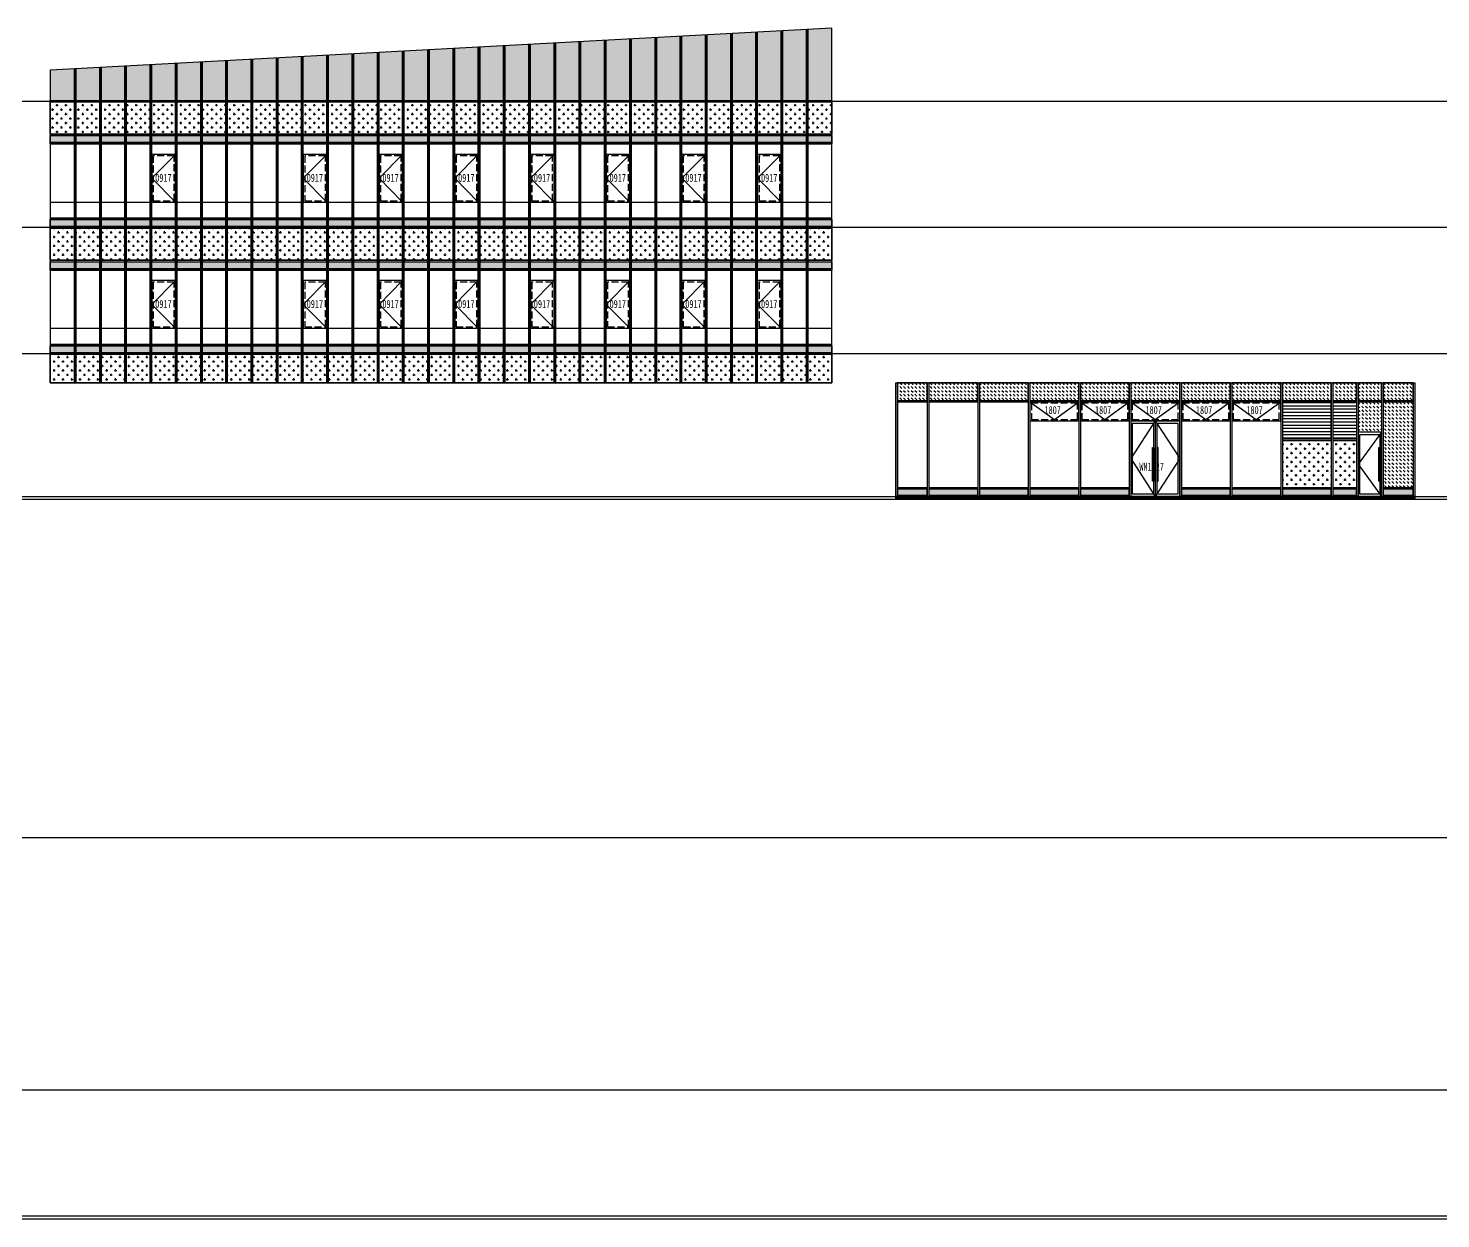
# Model space of a CAD drawing. Extents: x -483182 to 812890, y -390528 to -214858.
# Drawn here: x 153428 to 203794, y -390528 to -348070 of the extents above; entities that cross this region are included whole.
import ezdxf

# ---------------------------------------------------------------- set-up
doc = ezdxf.new("R2010")
doc.units = 0
doc.header["$LTSCALE"] = 1000
doc.header["$MEASUREMENT"] = 0
doc.linetypes.add('DASH', pattern=[0.35, 0.25, -0.1])
doc.layers.add('04-不打印_辅助线', color=165, linetype='Continuous', plot=False)
for name, color, linetype in [('05-填充_156', 156, 'Continuous'), ('05-填充_168', 168, 'Continuous'), ('05-填充_18', 18, 'Continuous'), ('A-C_幕墙龙骨', 133, 'Continuous'), ('A-C_窗', 140, 'Continuous'), ('A-C_门', 150, 'Continuous'), ('外墙百叶', 162, 'Continuous')]:
    doc.layers.add(name, color=color, linetype=linetype)
doc.styles.add('_TCH_AXIS', font='STXIHEI_0.TTF', dxfattribs={"width": 0.75})
doc.styles.get("Standard").update_dxf_attribs({"font": 'STXIHEI_0.TTF', "width": 0.75})
pattern_1 = [(0, (-32249, 317429.43), (158.75, 158.75), [79.375, -238.125]), (90, (-32209.32, 317389.74), (-158.75, 158.75), [79.375, -238.125])]
pattern_2 = [(0, (-32243, 317429.43), (158.75, 158.75), [79.375, -238.125]), (90, (-32203.32, 317389.74), (-158.75, 158.75), [79.375, -238.125])]
pattern_3 = [(0, (-32219, 317429.43), (158.75, 158.75), [79.375, -238.125]), (90, (-32179.32, 317389.74), (-158.75, 158.75), [79.375, -238.125])]

# ---------------------------------------------------------------- blocks, each defined once
blk = doc.blocks.new('A$C2E0A5E3B')
blk.add_lwpolyline([(-5, 0), (1735, 0), (1735, 675), (-5, 675)], close=True)
for points in [[(-5, 675), (865, 50)], [(865, 50), (1735, 675)]]:
    blk.add_lwpolyline(points)
at = {"linetype": 'DASH'}
blk.add_lwpolyline([(45, 50), (1685, 50), (1685, 625), (45, 625)], close=True, dxfattribs=at)
at = {"layer": '04-不打印_辅助线', "width": 0.75}
blk.add_text('1807', height=285.4, dxfattribs=at).set_placement((514, 242))
blk = doc.blocks.new('*U100')
at = {"layer": 'A-C_窗'}
blk.add_blockref('A$C2E0A5E3B', (-865, -337.5), dxfattribs=at)
blk = doc.blocks.new('*U101')
at = {"layer": 'A-C_窗', "color": 0, "linetype": 'ByBlock', "lineweight": -2, "transparency": 16777216}
for p in [(0, 0), (1800, 0), (3600, 0), (5400, 0), (7200, 0)]:
    blk.add_blockref('*U100', p, dxfattribs=at)
blk = doc.blocks.new('kdytu')
at = {"layer": '05-填充_168'}
h = blk.add_hatch(color=256, dxfattribs=at)
h.dxf.hatch_style = 1
h.paths.add_polyline_path([(0, 50), (1740, 50), (1740, 275), (0, 275)])
for points in [[(0, 325), (1740, 325)], [(0, 275), (1740, 275)], [(0, 50), (1740, 50)], [(0, 0), (1740, 0)]]:
    blk.add_lwpolyline(points)
blk.add_lwpolyline([(0, 50), (1740, 50), (1740, 275), (0, 275)], close=True)
blk = doc.blocks.new('*U103')
at = {"layer": 'A-C_窗'}
blk.add_blockref('kdytu', (-870, -162.5), dxfattribs=at)
blk = doc.blocks.new('*U104')
at = {"layer": 'A-C_窗', "color": 0, "linetype": 'ByBlock', "lineweight": -2, "transparency": 16777216}
for p in [(0, 0), (1800, 0), (3600, 0), (5400, 0)]:
    blk.add_blockref('*U103', p, dxfattribs=at)
blk = doc.blocks.new('*U461')
at = {"layer": '05-填充_156'}
h = blk.add_hatch(dxfattribs=at)
h.set_pattern_fill('DASH', color=256, scale=100, angle=315)
h.set_pattern_definition([(315, (16801.21, 318054.43), (134.703842, -3e-14), [95.25, -95.25])])
h.paths.add_polyline_path([(0, 50), (1066, 50), (1066, 675), (0, 675)])
blk.add_lwpolyline([(0, 50), (1066, 50), (1066, 675), (0, 675)], close=True)
for points in [[(0, 50), (1066, 50)], [(0, 0), (1066, 0)]]:
    blk.add_lwpolyline(points)
blk = doc.blocks.new('*U98')
at = {"layer": '05-填充_168'}
h = blk.add_hatch(color=256, dxfattribs=at)
h.dxf.hatch_style = 1
h.paths.add_polyline_path([(0, 50), (1066, 50), (1066, 275), (0, 275)])
for points in [[(0, 325), (1066, 325)], [(0, 275), (1066, 275)], [(0, 50), (1066, 50)], [(0, 0), (1066, 0)]]:
    blk.add_lwpolyline(points)
blk.add_lwpolyline([(0, 50), (1066, 50), (1066, 275), (0, 275)], close=True)
blk = doc.blocks.new('wm1827')
for points in [[(-1735, 0), (5, 0), (5, 2700), (-1735, 2700)], [(-915, 100), (-915, 2600), (-1685, 2600), (-1685, 100)], [(-815, 100), (-45, 100), (-45, 2600), (-815, 2600)], [(-915, 550), (-965, 550), (-965, 1750), (-915, 1750)], [(-815, 550), (-765, 550), (-765, 1750), (-815, 1750)]]:
    blk.add_lwpolyline(points, close=True)
for points in [[(-865, 2700), (-1735, 1350), (-865, 0)], [(-865, 2700), (-865, 0)], [(-865, 2700), (5, 1350), (-865, 0)]]:
    blk.add_lwpolyline(points)
at = {"layer": '04-不打印_辅助线', "style": '_TCH_AXIS', "width": 0.75}
blk.add_text('WM1827', height=285.4, dxfattribs=at).set_placement((-1433, 920))
blk = doc.blocks.new('*U493')
at = {"layer": '05-填充_156'}
h = blk.add_hatch(dxfattribs=at)
h.set_pattern_fill('DASH', color=256, scale=100, angle=315)
h.set_pattern_definition([(315, (16575, 318054.43), (134.703842, -3e-14), [95.25, -95.25])])
h.paths.add_polyline_path([(0, 50), (840, 50), (840, 675), (0, 675)])
blk.add_lwpolyline([(0, 50), (840, 50), (840, 675), (0, 675)], close=True)
for points in [[(0, 50), (840, 50)], [(0, 0), (840, 0)]]:
    blk.add_lwpolyline(points)
blk = doc.blocks.new('*U464')
at = {"layer": '05-填充_156'}
h = blk.add_hatch(dxfattribs=at)
h.set_pattern_fill('DASH', color=256, scale=100, angle=315)
h.set_pattern_definition([(315, (17475, 318054.43), (134.703842, -3e-14), [95.25, -95.25])])
h.paths.add_polyline_path([(0, 50), (1740, 50), (1740, 675), (0, 675)])
blk.add_lwpolyline([(0, 50), (1740, 50), (1740, 675), (0, 675)], close=True)
for points in [[(0, 50), (1740, 50)], [(0, 0), (1740, 0)]]:
    blk.add_lwpolyline(points)
blk = doc.blocks.new('*U102')
at = {"layer": 'A-C_窗'}
blk.add_blockref('*U464', (-870, -312.5), dxfattribs=at)
blk = doc.blocks.new('*U105')
at = {"layer": 'A-C_窗'}
blk.add_blockref('kdytu', (-870, -162.5), dxfattribs=at)
blk = doc.blocks.new('*U494')
at = {"layer": '05-填充_168'}
h = blk.add_hatch(color=256, dxfattribs=at)
h.dxf.hatch_style = 1
h.paths.add_polyline_path([(0, 50), (840, 50), (840, 275), (0, 275)])
for points in [[(0, 325), (840, 325)], [(0, 275), (840, 275)], [(0, 50), (840, 50)], [(0, 0), (840, 0)]]:
    blk.add_lwpolyline(points)
blk.add_lwpolyline([(0, 50), (840, 50), (840, 275), (0, 275)], close=True)
blk = doc.blocks.new('kjyrdty')
at = {"layer": '外墙百叶'}
h = blk.add_hatch(dxfattribs=at)
h.set_pattern_fill('LINE', color=256, scale=120)
h.set_pattern_definition([(0, (-184360.5, 364270.43), (0, 114.3), [])])
h.paths.add_polyline_path([(13786, 1560), (15526, 1560), (15526, 2875), (13786, 2875)])
h = blk.add_hatch(dxfattribs=at)
h.set_pattern_fill('LINE', color=256, scale=120)
h.set_pattern_definition([(0, (-182560.5, 364270.43), (0, 114.3), [])])
h.paths.add_polyline_path([(15586, 1560), (16426, 1560), (16426, 2875), (15586, 2875)])
blk.add_lwpolyline([(13786, 1560), (15526, 1560), (15526, 2875), (13786, 2875)], close=True)
at = {"layer": '05-填充_18', "const_width": 100}
blk.add_lwpolyline([(0, -550), (18512, -550)], dxfattribs=at)
at = {"layer": 'A-C_窗'}
for p, q in [((-0.213411, 3550), (-0.213411, -500)), ((59.786589, 3550), (59.786589, -500)), ((1126, 3550), (1126, -500)), ((1186, 3550), (1186, -500)), ((2926, 3550), (2926, -500)), ((2986, 3550), (2986, -500)), ((4726, 3550), (4726, -500)), ((4786, 3550), (4786, -500)), ((6526, 3550), (6526, -500)), ((6586, 3550), (6586, -500)), ((8326, 3550), (8326, -500)), ((8386, 3550), (8386, -500)), ((10126, 3550), (10126, -500)), ((10186, 3550), (10186, -500)), ((11926, 3550), (11926, -500)), ((11986, 3550), (11986, -500)), ((13726, 3550), (13726, -500)), ((13786, 3550), (13786, -500)), ((15526, 3550), (15526, -500)), ((15586, 3550), (15586, -500)), ((16426, 3550), (16426, -500)), ((16486, 3550), (16486, -500)), ((17326, 3550), (17326, -500)), ((17386, 3550), (17386, -500)), ((18452, 3550), (18452, -500)), ((18512, 3550), (18512, -500)), ((13786, 1560), (15526, 1560)), ((15586, 1560), (16426, 1560)), ((13786, 1500), (15526, 1500)), ((15586, 1500), (16426, 1500)), ((18512, -500), (0, -500))]:
    blk.add_line(p, q, dxfattribs=at)
blk.add_lwpolyline([(0, 3550), (18512, 3550), (18512, -600), (0, -600)], close=True, dxfattribs=at)
at = {"layer": 'A-C_门'}
for points in [[(16486, -500), (17326, -500), (17326, 1800), (16486, 1800)], [(17276, -400), (17276, 1700), (16536, 1700), (16536, -400)], [(17276, 50), (17226, 50), (17226, 1250), (17276, 1250)]]:
    blk.add_lwpolyline(points, close=True, dxfattribs=at)
blk.add_lwpolyline([(17326, 1800), (16486, 650), (17326, -500)], dxfattribs=at)
at = {"layer": 'A-C_窗'}
for name, p in [('*U461', (59.786589, 2875)), ('*U493', (15586, 2875)), ('*U493', (16486, 2875)), ('*U461', (17386, 2875)), ('*U101', (5656, 2537.5)), ('*U98', (59.786589, -500)), ('*U104', (2056, -337.5)), ('*U494', (15586, -500)), ('*U98', (17386, -500))]:
    blk.add_blockref(name, p, dxfattribs=at)
at = {"layer": 'A-C_窗', "color": 0, "linetype": 'ByBlock', "lineweight": -2, "transparency": 16777216}
for name, p in [('*U102', (2056, 3187.5)), ('*U102', (3856, 3187.5)), ('*U102', (5656, 3187.5)), ('*U102', (7456, 3187.5)), ('*U102', (9256, 3187.5)), ('*U102', (11056, 3187.5)), ('*U102', (12856, 3187.5)), ('*U102', (14656, 3187.5)), ('*U105', (11056, -337.5)), ('*U105', (12856, -337.5)), ('*U105', (14656, -337.5))]:
    blk.add_blockref(name, p, dxfattribs=at)
at = {"layer": 'A-C_门'}
blk.add_blockref('wm1827', (10121, -500), dxfattribs=at)
blk = doc.blocks.new('*U31')
at = {"layer": '05-填充_156'}
h = blk.add_hatch(dxfattribs=at)
h.set_pattern_fill('CROSS', color=136, scale=100)
h.set_pattern_definition([(0, (-32147, 313554.43), (158.75, 158.75), [79.375, -238.125]), (90, (-32107.32, 313514.74), (-158.75, 158.75), [79.375, -238.125])])
h.paths.add_polyline_path([(0, 1500), (840, 1500), (840, 350), (0, 350)])
at = {"layer": '05-填充_168'}
h = blk.add_hatch(color=256, dxfattribs=at)
h.dxf.hatch_style = 1
h.paths.add_polyline_path([(0, 300), (840, 300), (840, 50), (0, 50)])
for points in [[(0, 1550), (840, 1550)], [(0, 1500), (840, 1500)], [(0, 350), (840, 350)], [(0, 300), (840, 300)], [(0, 50), (840, 50)], [(0, 0), (840, 0)]]:
    blk.add_lwpolyline(points)
for points in [[(840, 1500), (0, 1500), (0, 1550), (840, 1550)], [(0, 1500), (840, 1500), (840, 350), (0, 350)], [(0, 300), (840, 300), (840, 350), (0, 350)], [(0, 300), (840, 300), (840, 50), (0, 50)], [(840, 0), (0, 0), (0, 50), (840, 50)]]:
    blk.add_lwpolyline(points, close=True)
blk = doc.blocks.new('*U119')
at = {"layer": 'A-C_窗'}
blk.add_blockref('*U31', (-420, -775), dxfattribs=at)
blk = doc.blocks.new('*U120')
at = {"layer": 'A-C_窗', "color": 0, "linetype": 'ByBlock', "lineweight": -2, "transparency": 16777216}
for p in [(0, 0), (900, 0), (1800, 0), (2700, 0), (3600, 0), (4500, 0), (5400, 0), (6300, 0), (7200, 0), (8100, 0), (9000, 0), (9900, 0), (10800, 0), (11700, 0), (12600, 0), (13500, 0), (14400, 0), (15300, 0), (16200, 0), (17100, 0), (18000, 0), (18900, 0), (19800, 0), (20700, 0), (21600, 0), (22500, 0), (23400, 0), (24300, 0), (25200, 0)]:
    blk.add_blockref('*U119', p, dxfattribs=at)
blk = doc.blocks.new('*U396')
at = {"layer": '05-填充_156'}
h = blk.add_hatch(dxfattribs=at)
h.set_pattern_fill('CROSS', color=136, scale=100)
h.set_pattern_definition(pattern_1)
h.paths.add_polyline_path([(0, 5375), (840, 5375), (840, 4225), (0, 4225)])
h = blk.add_hatch(dxfattribs=at)
h.set_pattern_fill('CROSS', color=136, scale=100)
h.set_pattern_definition(pattern_1)
h.paths.add_polyline_path([(0, 875), (840, 875), (840, -150), (0, -150)])
at = {"layer": '05-填充_168'}
h = blk.add_hatch(color=256, dxfattribs=at)
h.dxf.hatch_style = 1
h.paths.add_polyline_path([(0, 5675), (840, 5675), (840, 5425), (0, 5425)])
h = blk.add_hatch(color=256, dxfattribs=at)
h.dxf.hatch_style = 1
h.paths.add_polyline_path([(0, 4175), (840, 4175), (840, 3925), (0, 3925)])
h = blk.add_hatch(color=256, dxfattribs=at)
h.dxf.hatch_style = 1
h.paths.add_polyline_path([(0, 1175), (840, 1175), (840, 925), (0, 925)])
for points in [[(0, 6300), (840, 6300)], [(0, 5725), (840, 5725)], [(0, 5675), (840, 5675)], [(0, 5675), (840, 5675)], [(0, 5425), (840, 5425)], [(0, 5375), (840, 5375)], [(0, 4225), (840, 4225)], [(0, 4175), (840, 4175)], [(0, 3925), (840, 3925)], [(0, 3875), (840, 3875)], [(0, 1800), (840, 1800)], [(0, 1225), (840, 1225)], [(0, 1175), (840, 1175)], [(0, 925), (840, 925)], [(0, 875), (840, 875)]]:
    blk.add_lwpolyline(points)
for points in [[(0, 5675), (840, 5675), (840, 5725), (0, 5725)], [(0, 5675), (840, 5675), (840, 5425), (0, 5425)], [(840, 5375), (0, 5375), (0, 5425), (840, 5425)], [(0, 5375), (840, 5375), (840, 4225), (0, 4225)], [(0, 4175), (840, 4175), (840, 4225), (0, 4225)], [(0, 4175), (840, 4175), (840, 3925), (0, 3925)], [(840, 3875), (0, 3875), (0, 3925), (840, 3925)], [(0, 1175), (840, 1175), (840, 1225), (0, 1225)], [(0, 1175), (840, 1175), (840, 925), (0, 925)], [(840, 875), (0, 875), (0, 925), (840, 925)], [(0, 875), (840, 875), (840, -150), (0, -150)]]:
    blk.add_lwpolyline(points, close=True)
blk = doc.blocks.new('*U121')
at = {"layer": 'A-C_窗'}
blk.add_blockref('*U396', (-420, -3150), dxfattribs=at)
blk = doc.blocks.new('*U122')
at = {"layer": 'A-C_窗', "color": 0, "linetype": 'ByBlock', "lineweight": -2, "transparency": 16777216}
for p in [(0, 0), (900, 0), (1800, 0), (2700, 0), (3600, 0), (4500, 0), (5400, 0), (6300, 0), (7200, 0), (8100, 0), (9000, 0), (9900, 0), (10800, 0), (11700, 0), (12600, 0), (13500, 0), (14400, 0), (15300, 0), (16200, 0), (17100, 0), (18000, 0), (18900, 0), (19800, 0), (20700, 0), (21600, 0), (22500, 0), (23400, 0), (24300, 0), (25200, 0)]:
    blk.add_blockref('*U121', p, dxfattribs=at)
blk = doc.blocks.new('*U400')
at = {"layer": '05-填充_156'}
h = blk.add_hatch(dxfattribs=at)
h.set_pattern_fill('CROSS', color=136, scale=100)
h.set_pattern_definition(pattern_2)
h.paths.add_polyline_path([(0, 5375), (846, 5375), (846, 4225), (0, 4225)])
h = blk.add_hatch(dxfattribs=at)
h.set_pattern_fill('CROSS', color=136, scale=100)
h.set_pattern_definition(pattern_2)
h.paths.add_polyline_path([(0, 875), (846, 875), (846, -150), (0, -150)])
at = {"layer": '05-填充_168'}
h = blk.add_hatch(color=256, dxfattribs=at)
h.dxf.hatch_style = 1
h.paths.add_polyline_path([(0, 5675), (846, 5675), (846, 5425), (0, 5425)])
h = blk.add_hatch(color=256, dxfattribs=at)
h.dxf.hatch_style = 1
h.paths.add_polyline_path([(0, 4175), (846, 4175), (846, 3925), (0, 3925)])
h = blk.add_hatch(color=256, dxfattribs=at)
h.dxf.hatch_style = 1
h.paths.add_polyline_path([(0, 1175), (846, 1175), (846, 925), (0, 925)])
for points in [[(0, 6300), (846, 6300)], [(0, 5725), (846, 5725)], [(0, 5675), (846, 5675)], [(0, 5675), (846, 5675)], [(0, 5425), (846, 5425)], [(0, 5375), (846, 5375)], [(0, 4225), (846, 4225)], [(0, 4175), (846, 4175)], [(0, 3925), (846, 3925)], [(0, 3875), (846, 3875)], [(0, 1800), (846, 1800)], [(0, 1225), (846, 1225)], [(0, 1175), (846, 1175)], [(0, 925), (846, 925)], [(0, 875), (846, 875)]]:
    blk.add_lwpolyline(points)
for points in [[(0, 5675), (846, 5675), (846, 5725), (0, 5725)], [(0, 5675), (846, 5675), (846, 5425), (0, 5425)], [(846, 5375), (0, 5375), (0, 5425), (846, 5425)], [(0, 5375), (846, 5375), (846, 4225), (0, 4225)], [(0, 4175), (846, 4175), (846, 4225), (0, 4225)], [(0, 4175), (846, 4175), (846, 3925), (0, 3925)], [(846, 3875), (0, 3875), (0, 3925), (846, 3925)], [(0, 1175), (846, 1175), (846, 1225), (0, 1225)], [(0, 1175), (846, 1175), (846, 925), (0, 925)], [(846, 875), (0, 875), (0, 925), (846, 925)], [(0, 875), (846, 875), (846, -150), (0, -150)]]:
    blk.add_lwpolyline(points, close=True)
blk = doc.blocks.new('*U117')
at = {"layer": '05-填充_156'}
h = blk.add_hatch(dxfattribs=at)
h.set_pattern_fill('CROSS', color=136, scale=100)
h.set_pattern_definition([(0, (-32141, 313554.43), (158.75, 158.75), [79.375, -238.125]), (90, (-32101.32, 313514.74), (-158.75, 158.75), [79.375, -238.125])])
h.paths.add_polyline_path([(0, 1500), (846, 1500), (846, 350), (0, 350)])
at = {"layer": '05-填充_168'}
h = blk.add_hatch(color=256, dxfattribs=at)
h.dxf.hatch_style = 1
h.paths.add_polyline_path([(0, 300), (846, 300), (846, 50), (0, 50)])
for points in [[(0, 1550), (846, 1550)], [(0, 1500), (846, 1500)], [(0, 350), (846, 350)], [(0, 300), (846, 300)], [(0, 50), (846, 50)], [(0, 0), (846, 0)]]:
    blk.add_lwpolyline(points)
for points in [[(846, 1500), (0, 1500), (0, 1550), (846, 1550)], [(0, 1500), (846, 1500), (846, 350), (0, 350)], [(0, 300), (846, 300), (846, 350), (0, 350)], [(0, 300), (846, 300), (846, 50), (0, 50)], [(846, 0), (0, 0), (0, 50), (846, 50)]]:
    blk.add_lwpolyline(points, close=True)
blk = doc.blocks.new('*U399')
at = {"layer": '05-填充_156'}
h = blk.add_hatch(dxfattribs=at)
h.set_pattern_fill('CROSS', color=136, scale=100)
h.set_pattern_definition(pattern_3)
h.paths.add_polyline_path([(0, 5375), (870, 5375), (870, 4225), (0, 4225)])
h = blk.add_hatch(dxfattribs=at)
h.set_pattern_fill('CROSS', color=136, scale=100)
h.set_pattern_definition(pattern_3)
h.paths.add_polyline_path([(0, 875), (870, 875), (870, -150), (0, -150)])
at = {"layer": '05-填充_168'}
h = blk.add_hatch(color=256, dxfattribs=at)
h.dxf.hatch_style = 1
h.paths.add_polyline_path([(0, 5675), (870, 5675), (870, 5425), (0, 5425)])
h = blk.add_hatch(color=256, dxfattribs=at)
h.dxf.hatch_style = 1
h.paths.add_polyline_path([(0, 4175), (870, 4175), (870, 3925), (0, 3925)])
h = blk.add_hatch(color=256, dxfattribs=at)
h.dxf.hatch_style = 1
h.paths.add_polyline_path([(0, 1175), (870, 1175), (870, 925), (0, 925)])
for points in [[(0, 6300), (870, 6300)], [(0, 5725), (870, 5725)], [(0, 5675), (870, 5675)], [(0, 5675), (870, 5675)], [(0, 5425), (870, 5425)], [(0, 5375), (870, 5375)], [(0, 4225), (870, 4225)], [(0, 4175), (870, 4175)], [(0, 3925), (870, 3925)], [(0, 3875), (870, 3875)], [(0, 1800), (870, 1800)], [(0, 1225), (870, 1225)], [(0, 1175), (870, 1175)], [(0, 925), (870, 925)], [(0, 875), (870, 875)]]:
    blk.add_lwpolyline(points)
for points in [[(0, 5675), (870, 5675), (870, 5725), (0, 5725)], [(0, 5675), (870, 5675), (870, 5425), (0, 5425)], [(870, 5375), (0, 5375), (0, 5425), (870, 5425)], [(0, 5375), (870, 5375), (870, 4225), (0, 4225)], [(0, 4175), (870, 4175), (870, 4225), (0, 4225)], [(0, 4175), (870, 4175), (870, 3925), (0, 3925)], [(870, 3875), (0, 3875), (0, 3925), (870, 3925)], [(0, 1175), (870, 1175), (870, 1225), (0, 1225)], [(0, 1175), (870, 1175), (870, 925), (0, 925)], [(870, 875), (0, 875), (0, 925), (870, 925)], [(0, 875), (870, 875), (870, -150), (0, -150)]]:
    blk.add_lwpolyline(points, close=True)
blk = doc.blocks.new('*U115')
at = {"layer": '05-填充_156'}
h = blk.add_hatch(dxfattribs=at)
h.set_pattern_fill('CROSS', color=136, scale=100)
h.set_pattern_definition([(0, (-32117, 313554.43), (158.75, 158.75), [79.375, -238.125]), (90, (-32077.32, 313514.74), (-158.75, 158.75), [79.375, -238.125])])
h.paths.add_polyline_path([(0, 1500), (870, 1500), (870, 350), (0, 350)])
at = {"layer": '05-填充_168'}
h = blk.add_hatch(color=256, dxfattribs=at)
h.dxf.hatch_style = 1
h.paths.add_polyline_path([(0, 300), (870, 300), (870, 50), (0, 50)])
for points in [[(0, 1550), (870, 1550)], [(0, 1500), (870, 1500)], [(0, 350), (870, 350)], [(0, 300), (870, 300)], [(0, 50), (870, 50)], [(0, 0), (870, 0)]]:
    blk.add_lwpolyline(points)
for points in [[(870, 1500), (0, 1500), (0, 1550), (870, 1550)], [(0, 1500), (870, 1500), (870, 350), (0, 350)], [(0, 300), (870, 300), (870, 350), (0, 350)], [(0, 300), (870, 300), (870, 50), (0, 50)], [(870, 0), (0, 0), (0, 50), (870, 50)]]:
    blk.add_lwpolyline(points, close=True)
blk = doc.blocks.new('*U722')
blk.add_lwpolyline([(0, 0), (840, 0), (840, 1700), (0, 1700)], close=True)
blk.add_lwpolyline([(840, 1700), (0, 850), (840, 0)])
at = {"linetype": 'DASH'}
blk.add_lwpolyline([(50, 50), (790, 50), (790, 1650), (50, 1650)], close=True, dxfattribs=at)
at = {"layer": '04-不打印_辅助线', "width": 0.75}
blk.add_text('0917', height=285.4, dxfattribs=at).set_placement((121, 723))
blk = doc.blocks.new('lkjgliutg')
at = {"layer": '05-填充_156'}
h = blk.add_hatch(dxfattribs=at)
h.set_pattern_fill('CROSS', color=136, scale=100)
h.set_pattern_definition([(0, (-157917.5, 360570.43), (158.75, 158.75), [79.375, -238.125]), (90, (-157877.81, 360530.74), (-158.75, 158.75), [79.375, -238.125])])
h.paths.add_polyline_path([(0, 9925), (870, 9925), (870, 11047), (0, 11000)])
h.paths.add_polyline_path([(930, 9925), (1770, 9925), (1770, 11095), (930, 11050)])
h.paths.add_polyline_path([(1830, 9925), (2670, 9925), (2670, 11144), (1830, 11098)])
h.paths.add_polyline_path([(2730, 9925), (3570, 9925), (3570, 11192), (2730, 11147)])
h.paths.add_polyline_path([(3630, 9925), (4470, 9925), (4470, 11241), (3630, 11195)])
h.paths.add_polyline_path([(4530, 9925), (5370, 9925), (5370, 11289), (4530, 11244)])
h.paths.add_polyline_path([(6270, 11337), (5430, 11292), (5430, 9925), (6270, 9925)])
h.paths.add_polyline_path([(7170, 11386), (6330, 11341), (6330, 9925), (7170, 9925)])
h.paths.add_polyline_path([(7230, 9925), (8070, 9925), (8070, 11434), (7230, 11389)])
h.paths.add_polyline_path([(8970, 11483), (8130, 11437), (8130, 9925), (8970, 9925)])
h.paths.add_polyline_path([(9870, 11531), (9030, 11486), (9030, 9925), (9870, 9925)])
h.paths.add_polyline_path([(9930, 9925), (10770, 9925), (10770, 11580), (9930, 11534)])
h.paths.add_polyline_path([(10830, 9925), (11670, 9925), (11670, 11628), (10830, 11583)])
h.paths.add_polyline_path([(11730, 9925), (12570, 9925), (12570, 11676), (11730, 11631)])
h.paths.add_polyline_path([(12630, 9925), (13470, 9925), (13470, 11725), (12630, 11680)])
h.paths.add_polyline_path([(13530, 9925), (14370, 9925), (14370, 11773), (13530, 11728)])
h.paths.add_polyline_path([(14430, 9925), (15270, 9925), (15270, 11822), (14430, 11776)])
h.paths.add_polyline_path([(15330, 9925), (16170, 9925), (16170, 11870), (15330, 11825)])
h.paths.add_polyline_path([(16230, 9925), (17070, 9925), (17070, 11919), (16230, 11873)])
h.paths.add_polyline_path([(17130, 9925), (17970, 9925), (17970, 11967), (17130, 11922)])
h.paths.add_polyline_path([(18870, 12015), (18030, 11970), (18030, 9925), (18870, 9925)])
h.paths.add_polyline_path([(18930, 9925), (19770, 9925), (19770, 12064), (18930, 12019)])
h.paths.add_polyline_path([(19830, 9925), (20670, 9925), (20670, 12112), (19830, 12067)])
h.paths.add_polyline_path([(20730, 9925), (21570, 9925), (21570, 12161), (20730, 12115)])
h.paths.add_polyline_path([(22470, 12209), (21630, 12164), (21630, 9925), (22470, 9925)])
h.paths.add_polyline_path([(22530, 9925), (23370, 9925), (23370, 12258), (22530, 12212)])
h.paths.add_polyline_path([(23430, 9925), (24270, 9925), (24270, 12306), (23430, 12261)])
h.paths.add_polyline_path([(24330, 9925), (25170, 9925), (25170, 12354), (24330, 12309)])
h.paths.add_polyline_path([(25230, 9925), (26070, 9925), (26070, 12403), (25230, 12358)])
h.paths.add_polyline_path([(26970, 12451), (26130, 12406), (26130, 9925), (26970, 9925)])
h.paths.add_polyline_path([(27876, 12500), (27030, 12454), (27030, 9925), (27876, 9925)])
at = {"layer": '05-填充_18', "const_width": 60}
for points in [[(19800, -150), (19800, 12065)], [(20700, -150), (20700, 12114)], [(21600, -150), (21600, 12162)], [(22500, -150), (22500, 12211)], [(23400, -150), (23400, 12259)], [(24300, -150), (24300, 12308)], [(25200, -150), (25200, 12356)], [(26100, -150), (26100, 12404)], [(27000, -150), (27000, 12453)], [(10800, -150), (10800, 11581)], [(11700, -150), (11700, 11630)], [(12600, -150), (12600, 11678)], [(13500, -150), (13500, 11726)], [(14400, -150), (14400, 11775)], [(15300, -150), (15300, 11823)], [(16200, -150), (16200, 11872)], [(17100, -150), (17100, 11920)], [(18000, -150), (18000, 11969)], [(18900, -150), (18900, 12017)], [(1800, -150), (1800, 11097)], [(2700, -150), (2700, 11145)], [(3600, -150), (3600, 11194)], [(4500, -150), (4500, 11242)], [(5400, -150), (5400, 11291)], [(6300, -150), (6300, 11339)], [(7200, -150), (7200, 11387)], [(8100, -150), (8100, 11436)], [(9000, -150), (9000, 11484)], [(9900, -150), (9900, 11533)], [(900, -150), (900, 11048)]]:
    blk.add_lwpolyline(points, dxfattribs=at)
at = {"layer": 'A-C_幕墙龙骨'}
for points in [[(20670, -150), (20670, 12112)], [(20730, -150), (20730, 12115)], [(21570, -150), (21570, 12161)], [(21630, -150), (21630, 12164)], [(22470, -150), (22470, 12209)], [(22530, -150), (22530, 12212)], [(23370, -150), (23370, 12258)], [(23430, -150), (23430, 12261)], [(24270, -150), (24270, 12306)], [(24330, -150), (24330, 12309)], [(25170, -150), (25170, 12354)], [(25230, -150), (25230, 12358)], [(26070, -150), (26070, 12403)], [(26130, -150), (26130, 12406)], [(26970, -150), (26970, 12451)], [(27030, -150), (27030, 12454)], [(11670, -150), (11670, 11628)], [(11730, -150), (11730, 11631)], [(12570, -150), (12570, 11676)], [(12630, -150), (12630, 11680)], [(13470, -150), (13470, 11725)], [(13530, -150), (13530, 11728)], [(14370, -150), (14370, 11773)], [(14430, -150), (14430, 11776)], [(15270, -150), (15270, 11822)], [(15330, -150), (15330, 11825)], [(16170, -150), (16170, 11870)], [(16230, -150), (16230, 11873)], [(17070, -150), (17070, 11919)], [(17130, -150), (17130, 11922)], [(17970, -150), (17970, 11967)], [(18030, -150), (18030, 11970)], [(18870, -150), (18870, 12015)], [(18930, -150), (18930, 12019)], [(19770, -150), (19770, 12064)], [(19830, -150), (19830, 12067)], [(1770, -150), (1770, 11095)], [(1830, -150), (1830, 11098)], [(2670, -150), (2670, 11144)], [(2730, -150), (2730, 11147)], [(3570, -150), (3570, 11192)], [(3630, -150), (3630, 11195)], [(4470, -150), (4470, 11241)], [(4530, -150), (4530, 11244)], [(5370, -150), (5370, 11289)], [(5430, -150), (5430, 11292)], [(6270, -150), (6270, 11337)], [(6330, -150), (6330, 11341)], [(7170, -150), (7170, 11386)], [(7230, -150), (7230, 11389)], [(8070, -150), (8070, 11434)], [(8130, -150), (8130, 11437)], [(8970, -150), (8970, 11483)], [(9030, -150), (9030, 11486)], [(9870, -150), (9870, 11531)], [(9930, -150), (9930, 11534)], [(10770, -150), (10770, 11580)], [(10830, -150), (10830, 11583)], [(870, -150), (870, 11047)], [(930, -150), (930, 11050)]]:
    blk.add_lwpolyline(points, dxfattribs=at)
at = {"layer": 'A-C_窗'}
blk.add_lwpolyline([(27876, 12500), (0, 11000), (0, -150), (27876, -150)], close=True, dxfattribs=at)
for name, p in [('*U115', (0, 8375)), ('*U120', (1350, 9150)), ('*U117', (27030, 8375)), ('*U722', (3630, 6300)), ('*U722', (9030, 6300)), ('*U722', (11730, 6300)), ('*U722', (14430, 6300)), ('*U722', (17130, 6300)), ('*U722', (19830, 6300)), ('*U722', (22530, 6300)), ('*U722', (25230, 6300)), ('*U399', (0, 0)), ('*U122', (1350, 3150)), ('*U400', (27030, 0)), ('*U722', (3630, 1800)), ('*U722', (9030, 1800)), ('*U722', (11730, 1800)), ('*U722', (14430, 1800)), ('*U722', (17130, 1800)), ('*U722', (19830, 1800)), ('*U722', (22530, 1800)), ('*U722', (25230, 1800))]:
    blk.add_blockref(name, p, dxfattribs=at)

msp = doc.modelspace()

# ---------------------------------------------------------------- hatches: boundary and pattern name
at = {"layer": '05-填充_156'}
h = msp.add_hatch(dxfattribs=at)
h.set_pattern_fill('DASH', color=256, scale=100, angle=315)
h.set_pattern_definition([(315, (0, 0), (134.703842, -3e-14), [95.25, -95.25])])
h.paths.add_polyline_path([(202812.7, -361395.4), (201746.5, -361395.4), (201746.5, -364445.4), (202812.7, -364445.4)])
h.paths.add_polyline_path([(200846.5, -362470.4), (201686.5, -362470.4), (201686.5, -361395.4), (200846.5, -361395.4)])
h = msp.add_hatch(dxfattribs=at)
h.set_pattern_fill('CROSS', color=136, scale=100)
h.set_pattern_definition([(0, (0, 0), (158.75, 158.75), [79.375, -238.125]), (90, (39.69, -39.69), (-158.75, 158.75), [79.375, -238.125])])
h.paths.add_polyline_path([(200786.5, -362770.4), (199946.5, -362770.4), (199946.5, -364445.4), (200786.5, -364445.4)])
h.paths.add_polyline_path([(199886.5, -362770.4), (198146.5, -362770.4), (198146.5, -364445.4), (199886.5, -364445.4)])

# ---------------------------------------------------------------- linework, layer by layer
at = {"layer": '04-不打印_辅助线'}
for points in [[(-29082.7, -350670.4), (480719.6, -350670.4)], [(-29082.7, -355170.4), (480719.6, -355170.4)], [(-29082.7, -359670.4), (480719.6, -359670.4)], [(-29082.7, -364770.4), (480719.6, -364770.4)], [(-29082.7, -364870.4), (480719.6, -364870.4)], [(-29082.7, -376928.4), (480719.6, -376928.4)], [(-29082.7, -385928.4), (480719.6, -385928.4)], [(-29082.7, -390428.4), (480719.6, -390428.4)], [(-29082.7, -390528.4), (480719.6, -390528.4)]]:
    msp.add_lwpolyline(points, dxfattribs=at)

# ---------------------------------------------------------------- block references
at = {"layer": 'A-C_窗'}
for name, p in [('lkjgliutg', (154207, -360570.4)), ('kjyrdty', (184360.5, -364270.4))]:
    msp.add_blockref(name, p, dxfattribs=at)

doc.saveas('drawing.dxf')
